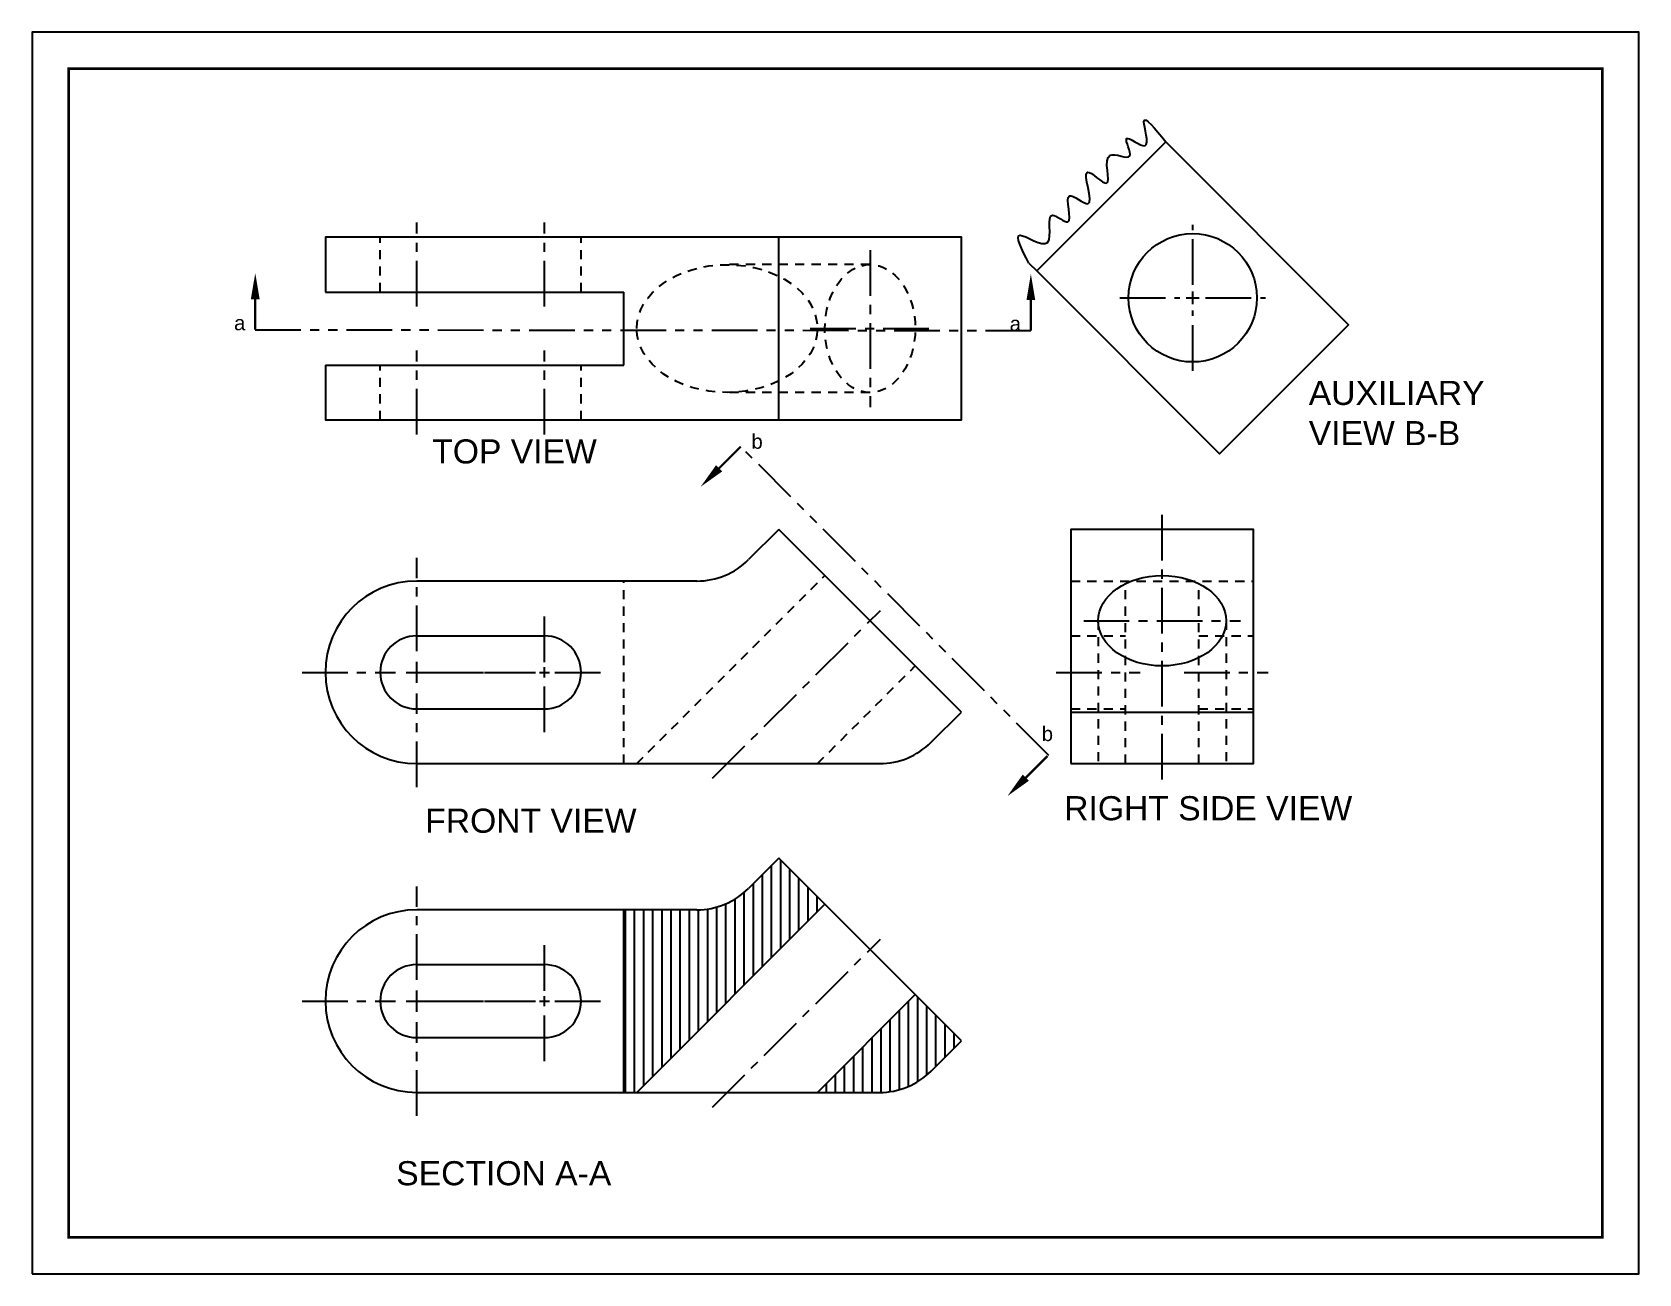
# Model space of a CAD drawing. Header units: inches. Extents: x 0 to 22, y 0 to 17.
import ezdxf

# ---------------------------------------------------------------- set-up
doc = ezdxf.new("R2010")
doc.units = ezdxf.units.IN
doc.header["$LTSCALE"] = 0.5
doc.header["$MEASUREMENT"] = 0
for name, pattern in [('CENTER', [2, 1.25, -0.25, 0.25, -0.25]), ('HIDDEN', [0.375, 0.25, -0.125]), ('PHANTOM', [2.5, 1.25, -0.25, 0.25, -0.25, 0.25, -0.25])]:
    doc.linetypes.add(name, pattern=pattern)
for name, color, linetype in [('border', 40, 'Continuous'), ('center', 6, 'CENTER'), ('hidden', 50, 'HIDDEN'), ('phantom', 10, 'PHANTOM'), ('solid', 90, 'Continuous')]:
    doc.layers.add(name, color=color, linetype=linetype)
doc.styles.get("Standard").update_dxf_attribs({"font": 'arial.ttf'})

# ---------------------------------------------------------------- blocks, each defined once
blk = doc.blocks.new('*U2')
at = {"layer": 'center', "color": 0, "transparency": 16777216}
for p, q in [((0, 0.29), (0, 1.57)), ((-1.57, 0), (-0.29, 0)), ((0.29, 0), (1.515, 0)), ((0, -1.57), (0, -0.29))]:
    blk.add_line(p, q, dxfattribs=at)
at = {"layer": 'center', "color": 0, "linetype": 'Continuous', "transparency": 16777216}
for p, q in [((-0.145, 0), (0.145, 0)), ((0, -0.145), (0, 0.145))]:
    blk.add_line(p, q, dxfattribs=at)
blk = doc.blocks.new('*U3')
at = {"layer": 'center', "color": 0, "transparency": 16777216}
for p, q in [((0, 0.14), (0, 0.82)), ((-0.82, 0), (-0.14, 0)), ((0.14, 0), (0.82, 0)), ((0, -0.82), (0, -0.14))]:
    blk.add_line(p, q, dxfattribs=at)
at = {"layer": 'center', "color": 0, "linetype": 'Continuous', "transparency": 16777216}
for p, q in [((-0.07, 0), (0.07, 0)), ((0, -0.07), (0, 0.07))]:
    blk.add_line(p, q, dxfattribs=at)
blk = doc.blocks.new('*U7')
at = {"layer": 'center', "color": 0, "transparency": 16777216}
for p, q in [((0, 0.29), (0, 1.57)), ((-1.57, 0), (-0.29, 0)), ((0.29, 0), (1.515, 0)), ((0, -1.57), (0, -0.29))]:
    blk.add_line(p, q, dxfattribs=at)
at = {"layer": 'center', "color": 0, "linetype": 'Continuous', "transparency": 16777216}
for p, q in [((-0.145, 0), (0.145, 0)), ((0, -0.145), (0, 0.145))]:
    blk.add_line(p, q, dxfattribs=at)
blk = doc.blocks.new('*U8')
at = {"layer": 'center', "color": 0, "transparency": 16777216}
for p, q in [((0, 0.14), (0, 0.82)), ((-0.82, 0), (-0.14, 0)), ((0.14, 0), (0.82, 0)), ((0, -0.82), (0, -0.14))]:
    blk.add_line(p, q, dxfattribs=at)
at = {"layer": 'center', "color": 0, "linetype": 'Continuous', "transparency": 16777216}
for p, q in [((-0.07, 0), (0.07, 0)), ((0, -0.07), (0, 0.07))]:
    blk.add_line(p, q, dxfattribs=at)
blk = doc.blocks.new('*U9')
at = {"layer": 'center', "color": 0, "transparency": 16777216}
for p, q in [((0, 0.176), (0, 0.999)), ((-0.999, 0), (-0.176, 0)), ((0.176, 0), (0.999, 0)), ((0, -0.999), (0, -0.176))]:
    blk.add_line(p, q, dxfattribs=at)
at = {"layer": 'center', "color": 0, "linetype": 'Continuous', "transparency": 16777216}
for p, q in [((-0.088, 0), (0.088, 0)), ((0, -0.088), (0, 0.088))]:
    blk.add_line(p, q, dxfattribs=at)

msp = doc.modelspace()

# ---------------------------------------------------------------- hatches: boundary and pattern name
h = msp.add_hatch()
h.set_pattern_fill('ANSI31', color=256, angle=45)
h.paths.add_polyline_path([(10.854, 5.06), (10.223, 5.691), (9.809, 5.277, -0.198919), (9.102, 4.984), (8.102, 4.984), (8.102, 2.484), (8.278, 2.484)])
h.paths.add_polyline_path([(12.723, 3.191), (12.091, 3.823), (10.753, 2.484), (11.602, 2.484, 0.198912), (12.309, 2.777)])

# ---------------------------------------------------------------- linework, layer by layer
at = {"color": 0}
for p, q in [((11.473, 8.942), (11.473, 8.942)), ((11.473, 4.441), (11.473, 4.442))]:
    msp.add_line(p, q, dxfattribs=at)
at = {"layer": 'border'}
msp.add_lwpolyline([(0, 0), (22, 0), (22, 17), (0, 17)], close=True, dxfattribs=at)
at = {"layer": 'border', "const_width": 0.035}
msp.add_lwpolyline([(0.5, 0.5), (21.5, 0.5), (21.5, 16.5), (0.5, 16.5)], close=True, dxfattribs=at)
at = {"layer": 'center'}
for p, q in [((5.266, 13.242), (5.266, 14.392)), ((7.016, 13.242), (7.016, 14.392)), ((11.473, 14.016), (11.473, 11.867)), ((10.654, 12.942), (12.292, 12.941)), ((5.266, 11.492), (5.266, 12.642)), ((7.016, 11.492), (7.016, 12.642)), ((15.473, 6.767), (15.473, 10.394)), ((9.316, 6.785), (11.614, 9.083)), ((14.398, 8.942), (16.547, 8.942)), ((5.266, 8.235), (7.016, 8.235)), ((14.023, 8.235), (15.173, 8.235)), ((15.773, 8.235), (16.923, 8.235)), ((9.316, 2.284), (11.614, 4.583)), ((5.266, 3.734), (7.016, 3.734))]:
    msp.add_line(p, q, dxfattribs=at)
at = {"layer": 'hidden'}
for p, q in [((4.766, 13.442), (4.766, 14.192)), ((7.516, 13.442), (7.516, 14.192)), ((11.473, 13.817), (9.515, 13.817)), ((4.766, 11.692), (4.766, 12.442)), ((7.516, 11.692), (7.516, 12.442)), ((11.473, 12.067), (9.516, 12.067)), ((8.102, 6.985), (8.102, 9.485)), ((8.278, 6.985), (10.854, 9.561)), ((14.223, 9.485), (16.723, 9.485)), ((14.973, 6.985), (14.973, 9.45)), ((15.973, 6.985), (15.973, 9.45)), ((14.598, 8.942), (14.598, 6.985)), ((16.348, 8.942), (16.348, 6.985)), ((14.223, 8.735), (14.973, 8.735)), ((15.973, 8.735), (16.723, 8.735)), ((10.753, 6.985), (12.091, 8.323)), ((14.223, 7.735), (14.973, 7.735)), ((15.973, 7.735), (16.723, 7.735))]:
    msp.add_line(p, q, dxfattribs=at)
for centre, major_axis, ratio in [((9.516, 12.942), (-1.237, 0), 0.706951), ((11.473, 12.942), (0, -0.875), 0.707356)]:
    msp.add_ellipse(centre, major_axis=major_axis, ratio=ratio, dxfattribs=at)
at = {"layer": 'phantom', "linetype": 'PHANTOM'}
for p, q in [((3.055, 12.925), (13.675, 12.915)), ((13.922, 7.098), (9.703, 11.325))]:
    msp.add_line(p, q, dxfattribs=at)
at = {"layer": 'phantom'}
for points in [[(3.055, 13.344, 0.12, 0, 0), (3.055, 13.702, 0, 0, 0)], [(13.675, 13.333, 0.12, 0, 0), (13.675, 13.691, 0, 0, 0)], [(9.407, 11.029, 0.12, 0, 0), (9.154, 10.776, 0, 0, 0)], [(13.607, 6.794, 0.12, 0, 0), (13.354, 6.541, 0, 0, 0)]]:
    msp.add_lwpolyline(points, format="xyseb", dxfattribs=at)
at = {"layer": 'phantom', "const_width": 0.03}
for points in [[(3.055, 12.925), (3.055, 13.344)], [(13.675, 12.915), (13.675, 13.333)], [(9.703, 11.325), (9.407, 11.029)], [(13.903, 7.09), (13.607, 6.794)]]:
    msp.add_lwpolyline(points, dxfattribs=at)
at = {"layer": 'solid'}
for p, q in [((13.755, 13.731), (15.523, 15.498)), ((18.026, 12.995), (15.526, 15.495)), ((10.223, 11.692), (10.223, 14.192)), ((13.645, 13.838), (13.755, 13.731)), ((4.016, 13.442), (8.102, 13.442)), ((8.102, 12.442), (8.102, 13.442)), ((16.258, 11.227), (18.026, 12.995)), ((4.016, 12.442), (8.102, 12.442)), ((10.223, 10.192), (9.809, 9.778)), ((12.723, 7.692), (10.223, 10.192)), ((9.102, 9.485), (5.266, 9.485)), ((5.266, 8.735), (7.016, 8.735)), ((5.266, 7.735), (7.016, 7.735)), ((12.309, 7.278), (12.723, 7.692)), ((14.223, 7.692), (16.723, 7.692)), ((5.266, 6.985), (11.602, 6.985)), ((10.223, 5.691), (9.809, 5.277)), ((12.723, 3.191), (10.223, 5.691)), ((8.278, 2.484), (10.854, 5.06)), ((9.102, 4.984), (5.266, 4.984)), ((8.102, 2.484), (8.102, 4.984)), ((5.266, 4.234), (7.016, 4.234)), ((10.753, 2.484), (12.091, 3.823)), ((5.266, 3.234), (7.016, 3.234)), ((12.309, 2.777), (12.723, 3.191)), ((5.266, 2.484), (11.602, 2.484))]:
    msp.add_line(p, q, dxfattribs=at)
for points in [[(13.755, 13.731), (15.523, 15.498), (18.026, 12.995), (16.258, 11.227)], [(14.223, 6.985), (16.723, 6.985), (16.723, 10.192), (14.223, 10.192)]]:
    msp.add_lwpolyline(points, close=True, dxfattribs=at)
msp.add_lwpolyline([(4.016, 12.442), (4.016, 11.692), (12.723, 11.692), (12.723, 14.192), (4.016, 14.192), (4.016, 13.442)], dxfattribs=at)
msp.add_circle((15.891, 13.363), 0.879, dxfattribs=at)
for centre, radius, start, end in [((9.102, 10.485), 1, 269.9986, 315), ((5.266, 8.235), 1.25, 90, 270), ((5.266, 8.235), 0.5, 90, 270), ((7.016, 8.235), 0.5, 270, 90), ((11.602, 7.985), 1, 270, 315), ((9.102, 5.984), 1, 269.9986, 315), ((5.266, 3.734), 1.25, 90, 270), ((5.266, 3.734), 0.5, 90, 270), ((7.016, 3.734), 0.5, 270, 90), ((11.602, 3.484), 1, 270, 315)]:
    msp.add_arc(centre, radius, start, end, dxfattribs=at)
msp.add_ellipse((15.473, 8.942), major_axis=(-0.875, 0), ratio=0.707107, dxfattribs=at)
msp.add_spline([(13.645, 13.838), (13.527, 14.219), (13.905, 14.122), (13.97, 14.495), (14.181, 14.403), (14.203, 14.759), (14.456, 14.651), (14.451, 15.083), (14.71, 14.932), (14.759, 15.315), (15.029, 15.305), (14.986, 15.542), (15.234, 15.445), (15.224, 15.774), (15.523, 15.498)], degree=3, dxfattribs=at)

# ---------------------------------------------------------------- block references
at = {"layer": 'center'}
for name, p in [('*U9', (15.891, 13.363)), ('*U2', (5.266, 8.235)), ('*U3', (7.016, 8.235)), ('*U7', (5.266, 3.734)), ('*U8', (7.016, 3.734))]:
    msp.add_blockref(name, p, dxfattribs=at)

# ---------------------------------------------------------------- texts
at = {"layer": 'border'}
for s, p in [('TOP VIEW', (5.478, 11.095)), ('FRONT VIEW', (5.382, 6.039)), ('SECTION A-A', (4.985, 1.213))]:
    msp.add_text(s, height=0.33, dxfattribs=at).set_placement(p)
at = {"layer": 'border', "insert": (17.48, 12.226), "char_height": 0.33, "attachment_point": 1}
msp.add_mtext_dynamic_manual_height_columns('AUXILIARY VIEW B-B', width=2.64274, gutter_width=1.656, heights=[0], dxfattribs=at)
at = {"layer": 'border', "insert": (14.131, 6.54), "char_height": 0.33, "attachment_point": 1}
msp.add_mtext('RIGHT SIDE VIEW', dxfattribs=at)
at = {"layer": 'phantom'}
for s, p in [('a', (2.765, 12.919)), ('a', (13.385, 12.909)), ('b', (9.849, 11.296)), ('b', (13.824, 7.294))]:
    msp.add_text(s, height=0.199, dxfattribs=at).set_placement(p)

doc.saveas('drawing.dxf')
